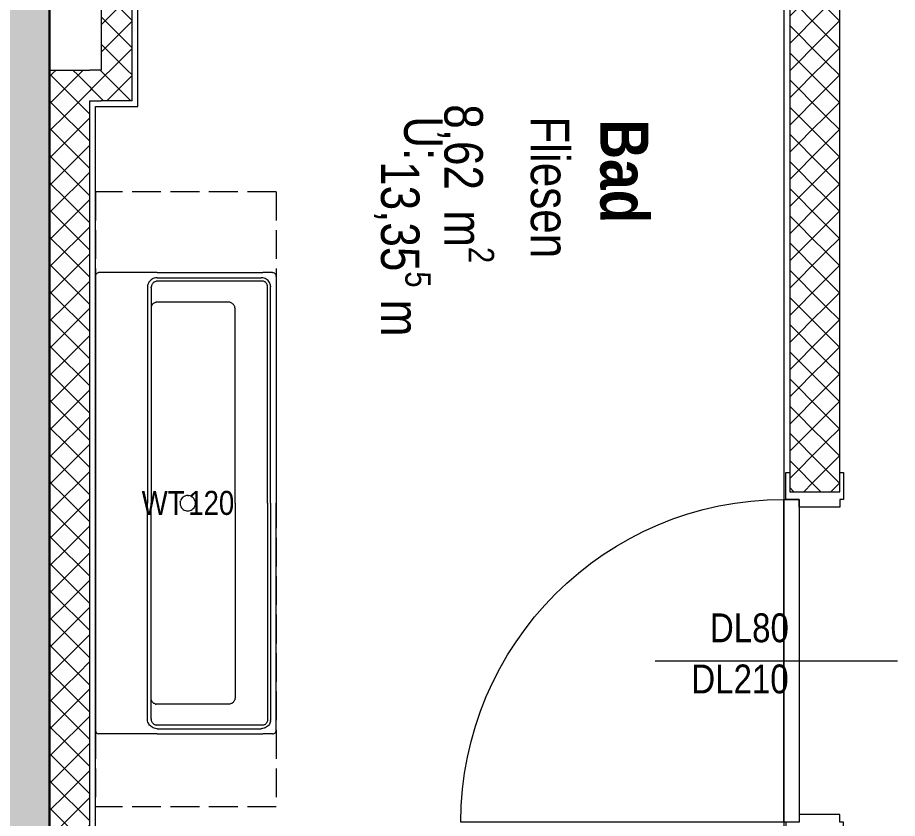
# Model space of a CAD drawing. Header units: metres. Extents: x -16782 to 57285, y -22997 to 18599.
# Drawn here: x 21551 to 23839, y -4266 to -2183 of the extents above; entities that cross this region are included whole.
import ezdxf
from ezdxf.enums import TextEntityAlignment as Align

# ---------------------------------------------------------------- set-up
doc = ezdxf.new("R2010")
doc.units = ezdxf.units.M
doc.header["$MEASUREMENT"] = 0
doc.linetypes.add('Strichlinie eng', pattern=[0.1, 0.075, -0.025])
for name, color, linetype in [('120 Wand Innen tragend', 7, 'Continuous'), ('130 Wand Innen', 7, 'Continuous'), ('510 Moeblierung', 7, 'Continuous'), ('540 Sanitaer Fliesenlinie', 7, 'Continuous'), ('540 Sanitaer Text', 7, 'Continuous'), ('540 Sanitaereinrichtung', 7, 'Continuous'), ('810 Raumstempel', 7, 'Continuous'), ('Neubau_130 Wand Innen', 7, 'Continuous')]:
    doc.layers.add(name, color=color, linetype=linetype)
doc.styles.add('ERSTELLTER_STIL_1', font='ARIALN.TTF')
doc.styles.add('ERSTELLTER_STIL_3', font='ARIALNB.TTF')
pattern_1 = [(315, (0, 0), (0.03535534, 0.03535534), [0.05, 0]), (45, (0, 0), (-0.03535534, 0.03535534), [0.05, 0])]
pattern_2 = [(135, (0, 0), (0.03535534, 0.03535534), [0.05, 0]), (225, (0, 0), (-0.03535534, 0.03535534), [0.05, 0])]

# ---------------------------------------------------------------- blocks, each defined once
blk = doc.blocks.new('Unterschrank Mehrfach-Schublade 24[5]_1', base_point=(18.23, 9.1369))
at = {"layer": '510 Moeblierung', "color": 253, "linetype": 'Strichlinie eng', "lineweight": 9, "true_color": 0x9f9f9f}
for p, q in [((17.76, 9.1369), (17.76, 7.5369)), ((18.23, 9.1369), (17.76, 9.1369)), ((18.23, 9.1369), (18.23, 7.5369)), ((18.23, 7.5369), (17.76, 7.5369))]:
    blk.add_line(p, q, dxfattribs=at)
blk = doc.blocks.new('Bad_022_42_1', base_point=(18.8782, 8.9489))
at = {"layer": '810 Raumstempel', "color": 7, "lineweight": 13, "char_height": 0.1, "attachment_point": 1, "rotation": 270, "style": 'ERSTELLTER_STIL_1'}
for s, insert in [('\\A1;{\\pql;\\pt0,0.05;\\fArial Narrow|b0|i0|c0|p0;\\W1.000000;8,62\\fArial Narrow|b0|i0|c0|p0;\\W1.000000;\\A1{\\H.66x;\\S^  ;}\\fArial Narrow|b0|i0|c0|p0;\\W1.000000; m\\fArial Narrow|b0|i0|c0|p0;\\W1.000000;\\A1{\\H.66x;\\S2^  ;}}', (18.7964, 9.3643)), ('\\A1;{\\pql;\\pt0,0.05;\\fArial Narrow|b0|i0|c0|p0;\\W1.000000;13,35\\fArial Narrow|b0|i0|c0|p0;\\W1.000000;\\A1{\\H.66x;\\S5^  ;}\\fArial Narrow|b0|i0|c0|p0;\\W1.000000; m\\fArial Narrow|b0|i0|c0|p0;\\W1.000000;\\A1{\\H.66x;\\S^  ;}}', (18.6316, 9.2163))]:
    blk.add_mtext(s, dxfattribs=dict(at, insert=insert))
at = {"layer": '810 Raumstempel', "color": 7, "lineweight": 13}
for tag, height, style, p in [('DUMMY_892', 0.1, 'ERSTELLTER_STIL_1', (18.8272, 9.3643)), ('DUMMY_891', 0.1, 'ERSTELLTER_STIL_1', (18.9919, 9.3643)), ('perimeterCode', 0.1, 'ERSTELLTER_STIL_1', (18.6625, 9.333)), ('stFloorCovering', 0.1, 'ERSTELLTER_STIL_1', (18.9919, 9.333)), ('ROOM_NAME', 0.125, 'ERSTELLTER_STIL_3', (19.1978, 9.3251)), ('DUMMY_890', 0.125, 'ERSTELLTER_STIL_3', (19.1978, 9.0909))]:
    blk.add_attdef(tag, text='', height=height, rotation=270, dxfattribs=dict(at, style=style)).set_placement(p, align=Align.TOP_LEFT)
blk = doc.blocks.new('Etikett_12_1', base_point=(17.9949, 8.3266))
at = {"layer": '540 Sanitaer Text', "color": 7, "lineweight": 13, "insert": (18.0012, 8.3587), "char_height": 0.0625, "attachment_point": 1, "style": 'ERSTELLTER_STIL_1'}
blk.add_mtext('\\A1;{\\pql;\\pt0,1;\\fArial Narrow|b0|i0|c0|p0;\\W1.000000;120\\fArial Narrow|b0|i0|c0|p0;\\W1.000000;\\A1{\\H.66x;\\S^  ;}\\fArial Narrow|b0|i0|c0|p0;\\W1.000000;\\fArial Narrow|b0|i0|c0|p0;\\W1.000000;\\A1{\\H.66x;\\S^  ;}\\fArial Narrow|b0|i0|c0|p0;\\W1.000000;\\fArial Narrow|b0|i0|c0|p0;\\W1.000000;\\fArial Narrow|b0|i0|c0|p0;\\W1.000000;\\fArial Narrow|b0|i0|c0|p0;\\W1.000000;\\fArial Narrow|b0|i0|c0|p0;\\W1.000000;\\fArial Narrow|b0|i0|c0|p0;\\W1.000000;\\fArial Narrow|b0|i0|c0|p0;\\W1.000000;\\A1{\\H.66x;\\S^  ;}\\fArial Narrow|b0|i0|c0|p0;\\W1.000000;\\fArial Narrow|b0|i0|c0|p0;\\W1.000000;\\A1{\\H.66x;\\S^  ;}\\fArial Narrow|b0|i0|c0|p0;\\W1.000000;\\fArial Narrow|b0|i0|c0|p0;\\W1.000000;\\fArial Narrow|b0|i0|c0|p0;\\W1.000000;\\fArial Narrow|b0|i0|c0|p0;\\W1.000000;\\fArial Narrow|b0|i0|c0|p0;\\W1.000000;\\fArial Narrow|b0|i0|c0|p0;\\W1.000000;\\fArial Narrow|b0|i0|c0|p0;\\W1.000000;\\A1{\\H.66x;\\S^  ;}\\fArial Narrow|b0|i0|c0|p0;\\W1.000000;\\fArial Narrow|b0|i0|c0|p0;\\W1.000000;\\A1{\\H.66x;\\S^  ;}\\fArial Narrow|b0|i0|c0|p0;\\W1.000000;\\fArial Narrow|b0|i0|c0|p0;\\W1.000000;\\fArial Narrow|b0|i0|c0|p0;\\W1.000000;\\fArial Narrow|b0|i0|c0|p0;\\W1.000000;\\fArial Narrow|b0|i0|c0|p0;\\W1.000000;\\fArial Narrow|b0|i0|c0|p0;\\W1.000000;\\fArial Narrow|b0|i0|c0|p0;\\W1.000000;\\A1{\\H.66x;\\S^  ;}\\fArial Narrow|b0|i0|c0|p0;\\W1.000000;\\fArial Narrow|b0|i0|c0|p0;\\W1.000000;\\A1{\\H.66x;\\S^  ;}\\fArial Narrow|b0|i0|c0|p0;\\W1.000000;\\fArial Narrow|b0|i0|c0|p0;\\W1.000000;\\fArial Narrow|b0|i0|c0|p0;\\W1.000000;\\fArial Narrow|b0|i0|c0|p0;\\W1.000000;\\fArial Narrow|b0|i0|c0|p0;\\W1.000000;\\fArial Narrow|b0|i0|c0|p0;\\W1.000000;\\fArial Narrow|b0|i0|c0|p0;\\W1.000000;\\A1{\\H.66x;\\S^  ;}\\fArial Narrow|b0|i0|c0|p0;\\W1.000000;\\fArial Narrow|b0|i0|c0|p0;\\W1.000000;\\A1{\\H.66x;\\S^  ;}\\fArial Narrow|b0|i0|c0|p0;\\W1.000000;\\fArial Narrow|b0|i0|c0|p0;\\W1.000000;\\fArial Narrow|b0|i0|c0|p0;\\W1.000000;\\fArial Narrow|b0|i0|c0|p0;\\W1.000000;\\fArial Narrow|b0|i0|c0|p0;\\W1.000000;\\fArial Narrow|b0|i0|c0|p0;\\W1.000000;\\fArial Narrow|b0|i0|c0|p0;\\W1.000000;\\A1{\\H.66x;\\S^  ;}\\fArial Narrow|b0|i0|c0|p0;\\W1.000000;}', dxfattribs=at)
at = {"layer": '540 Sanitaer Text', "color": 7, "lineweight": 13, "style": 'ERSTELLTER_STIL_1'}
blk.add_attdef('sDescriptionDimension', text='', height=0.0625, dxfattribs=at).set_placement((17.88, 8.3585), align=Align.TOP_LEFT)
blk = doc.blocks.new('Zargentür 1-Fl 27_24')
at = {"layer": 'Neubau_130 Wand Innen', "color": 7, "linetype": 'Continuous', "lineweight": 13}
for p, q in [((0.42, 0.015), (0.42, 0.855)), ((-0.42, 0.01), (-0.49, 0.01)), ((-0.49, 0.01), (-0.49, 0)), ((-0.49, 0), (-0.44, 0)), ((-0.44, 0), (-0.44, -0.13)), ((-0.44, 0), (-0.44, -0.13)), ((-0.44, 0), (-0.44, -0.13)), ((-0.42, 0.015), (-0.42, -0.025)), ((0.42, 0.015), (-0.42, 0.015)), ((-0.42, -0.025), (-0.42, 0.01)), ((0.42, -0.025), (0.42, 0.015)), ((0.42, -0.025), (0.42, 0.01)), ((0.42, 0.01), (0.49, 0.01)), ((0.49, 0), (0.44, 0)), ((0.44, 0), (0.44, -0.13)), ((0.44, 0), (0.44, -0.13)), ((0.44, 0), (0.44, -0.13)), ((0.49, 0.01), (0.49, 0)), ((-0.4, -0.025), (-0.42, -0.025)), ((-0.42, -0.025), (0.42, -0.025)), ((-0.4, -0.13), (-0.4, -0.025)), ((0.4, -0.13), (0.4, -0.025)), ((0.4, -0.025), (0.42, -0.025)), ((-0.44, -0.13), (-0.49, -0.13)), ((-0.49, -0.13), (-0.49, -0.14)), ((-0.42, -0.14), (-0.42, -0.13)), ((-0.42, -0.13), (-0.4, -0.13)), ((0.42, -0.13), (0.4, -0.13)), ((0.42, -0.14), (0.42, -0.13)), ((0.44, -0.13), (0.49, -0.13)), ((0.49, -0.13), (0.49, -0.14)), ((-0.49, -0.14), (-0.42, -0.14)), ((0.49, -0.14), (0.42, -0.14))]:
    blk.add_line(p, q, dxfattribs=at)
blk.add_arc((0.42, 0.015), 0.84, 90, 180, dxfattribs=at)
blk = doc.blocks.new('T Marker 21_36')
at = {"layer": 'Neubau_130 Wand Innen', "color": 7, "linetype": 'Continuous', "lineweight": 13}
blk.add_line((0, -0.48), (0, 0.15), dxfattribs=at)
at = {"layer": 'Neubau_130 Wand Innen', "color": 7, "lineweight": 13, "style": 'ERSTELLTER_STIL_1'}
for tag, p in [('gs_width_select_pref_50_0', (-0.0029, -0.3146)), ('gs_width_select_pref_50_1', (0.13, -0.3628))]:
    blk.add_attdef(tag, text='', height=0.075, rotation=90, dxfattribs=at).set_placement(p, align=Align.BOTTOM_LEFT)
blk = doc.blocks.new('Wand_162_1', base_point=(19.565, 13.0333))
at = {"layer": '130 Wand Innen', "linetype": 'Continuous', "lineweight": 13, "true_color": 0xa7a7a7}
h = blk.add_hatch(dxfattribs=at)
h.set_pattern_fill('GIPSKARTONWAND_0001', color=253, style=0, pattern_type=2)
h.set_pattern_definition(pattern_1)
h.paths.add_polyline_path([(19.565, 8.3566), (19.695, 8.3566), (19.695, 11.5883), (19.565, 11.5883)])
at = {"layer": '130 Wand Innen', "color": 7, "linetype": 'Continuous', "lineweight": 13}
blk.add_line((19.565, 8.3566), (19.695, 8.3566), dxfattribs=at)
at = {"layer": '130 Wand Innen', "color": 7, "linetype": 'Continuous', "lineweight": 13, "flags": 128}
for points in [[(19.695, 8.3566), (19.695, 11.5883)], [(19.565, 11.3733), (19.565, 8.3566)]]:
    blk.add_lwpolyline(points, dxfattribs=at)
at = {"layer": 'Neubau_130 Wand Innen', "color": 7, "linetype": 'Continuous', "lineweight": 13, "xscale": -1, "rotation": 89.99999999999999}
blk.add_blockref('Zargentür 1-Fl 27_24', (19.565, 7.9166), dxfattribs=at)
at = {"layer": 'Neubau_130 Wand Innen', "color": 7, "lineweight": 13}
ref = blk.add_blockref('T Marker 21_36', (19.695, 7.9166), dxfattribs=dict(at, rotation=270))
ref.add_attrib('gs_width_select_pref_50', 'DL80', dxfattribs={"color": 7, "lineweight": 13, "height": 0.075, "rotation": 360, "style": 'ERSTELLTER_STIL_1'}).set_placement((19.3575, 7.9425), align=Align.BOTTOM_LEFT)
ref.add_attrib('gs_width_select_pref_50_1', 'DL210', dxfattribs={"color": 7, "lineweight": 13, "height": 0.075, "rotation": 360, "style": 'ERSTELLTER_STIL_1'}).set_placement((19.3092, 7.8095), align=Align.BOTTOM_LEFT)
blk = doc.blocks.new('Wand_188_1', base_point=(17.54, 13.0333))
at = {"layer": '120 Wand Innen tragend', "linetype": 'Continuous', "lineweight": 0, "true_color": 0x000000}
h = blk.add_hatch(dxfattribs=at)
h.set_pattern_fill('BETON__BEWEHRT_SN46_0001', color=18, style=0, pattern_type=2)
h.set_pattern_definition([(45, (0, 0), (-0.04596194, 0.04596194), [0.0195, -0.013]), (45, (-0.02298, 0.02298), (-0.04596194, 0.04596194), [0.065, 0])])
h.paths.add_polyline_path([(17.44, 12.8333), (17.44, 5.05), (17.64, 5.05), (17.64, 12.8333)])
at = {"layer": '120 Wand Innen tragend', "color": 7, "linetype": 'Continuous', "lineweight": 30, "flags": 128}
blk.add_lwpolyline([(17.64, 5.05), (17.64, 12.8333)], dxfattribs=at)
blk = doc.blocks.new('Wand_205_1', base_point=(17.775, 11.3733))
at = {"layer": 'Neubau_130 Wand Innen', "linetype": 'Continuous', "lineweight": 13, "true_color": 0xa7a7a7}
h = blk.add_hatch(dxfattribs=at)
h.set_pattern_fill('GIPSKARTONWAND_0001', color=253, style=0, pattern_type=2)
h.set_pattern_definition(pattern_2)
h.paths.add_polyline_path([(17.855, 11.3733), (17.775, 11.3733), (17.775, 9.4533), (17.855, 9.4533)])
h = blk.add_hatch(dxfattribs=at)
h.set_pattern_fill('GIPSKARTONWAND_0001', color=253, style=0, pattern_type=2)
h.set_pattern_definition(pattern_2)
h.paths.add_polyline_path([(17.775, 9.4533), (17.775, 9.3733), (17.855, 9.3733)])
h = blk.add_hatch(dxfattribs=at)
h.set_pattern_fill('GIPSKARTONWAND_0001', color=253, style=0, pattern_type=2)
h.set_pattern_definition(pattern_2)
h.paths.add_polyline_path([(17.855, 9.4533), (17.775, 9.4533), (17.855, 9.3733)])
at = {"layer": 'Neubau_130 Wand Innen', "color": 7, "linetype": 'Continuous', "lineweight": 13, "flags": 128}
for points in [[(17.775, 11.3733), (17.775, 9.4533)], [(17.855, 9.3733), (17.855, 11.3733)], [(17.855, 9.3733), (17.775, 9.3733)]]:
    blk.add_lwpolyline(points, dxfattribs=at)
blk = doc.blocks.new('Wand_234_1', base_point=(17.64, 9.3733))
at = {"layer": '130 Wand Innen', "linetype": 'Continuous', "lineweight": 13, "true_color": 0xa7a7a7}
h = blk.add_hatch(dxfattribs=at)
h.set_pattern_fill('GIPSKARTONWAND_0001', color=253, style=0, pattern_type=2)
h.set_pattern_definition(pattern_1)
h.paths.add_polyline_path([(17.745, 9.4533), (17.64, 9.4533), (17.745, 9.3733)])
h = blk.add_hatch(dxfattribs=at)
h.set_pattern_fill('GIPSKARTONWAND_0001', color=253, style=0, pattern_type=2)
h.set_pattern_definition(pattern_1)
h.paths.add_polyline_path([(17.745, 9.3733), (17.64, 9.4533), (17.64, 9.3733)])
h = blk.add_hatch(dxfattribs=at)
h.set_pattern_fill('GIPSKARTONWAND_0001', color=253, style=0, pattern_type=2)
h.set_pattern_definition(pattern_1)
h.paths.add_polyline_path([(17.745, 6.4116), (17.745, 9.3733), (17.64, 9.3733), (17.64, 6.4116)])
h = blk.add_hatch(dxfattribs=at)
h.set_pattern_fill('GIPSKARTONWAND_0001', color=253, style=0, pattern_type=2)
h.set_pattern_definition(pattern_1)
h.paths.add_polyline_path([(17.64, 6.4116), (17.64, 6.3066), (17.745, 6.4116)])
at = {"layer": '130 Wand Innen', "color": 7, "linetype": 'Continuous', "lineweight": 13, "flags": 128}
for points in [[(17.64, 9.4533), (17.745, 9.4533)], [(17.64, 9.4533), (17.64, 6.3066)], [(17.745, 6.4116), (17.745, 9.3733)], [(17.705, 6.3066), (17.745, 6.3066)]]:
    blk.add_lwpolyline(points, dxfattribs=at)
blk = doc.blocks.new('Wand_259_1', base_point=(17.775, 9.3733))
at = {"layer": 'Neubau_130 Wand Innen', "linetype": 'Continuous', "lineweight": 13, "true_color": 0xa7a7a7}
h = blk.add_hatch(dxfattribs=at)
h.set_pattern_fill('GIPSKARTONWAND_0001', color=253, style=0, pattern_type=2)
h.set_pattern_definition([(225, (0, 0), (-0.03535534, 0.03535534), [0.05, 0]), (315, (0, 0), (0.03535534, 0.03535534), [0.05, 0])])
h.paths.add_polyline_path([(17.745, 9.3733), (17.775, 9.3733), (17.775, 9.4533), (17.745, 9.4533)])
at = {"layer": 'Neubau_130 Wand Innen', "color": 7, "linetype": 'Continuous', "lineweight": 13, "flags": 128}
for points in [[(17.775, 9.4533), (17.745, 9.4533)], [(17.745, 9.3733), (17.775, 9.3733)]]:
    blk.add_lwpolyline(points, dxfattribs=at)
blk = doc.blocks.new('Villeroy_Boch-Memento_Washbasin-3D_2')
at = {"layer": '540 Sanitaereinrichtung', "color": 7, "linetype": 'Continuous', "lineweight": 13}
for p, q in [((-0.0004, 1.1889), (-0.0002, 1.1912)), ((-0.0002, 1.1912), (0.0006, 1.1933)), ((0.0006, 1.1933), (0.0018, 1.1952)), ((0.0018, 1.1952), (0.0033, 1.1968)), ((0.0033, 1.1968), (0.0052, 1.1979)), ((0.0052, 1.1979), (0.0074, 1.1987)), ((0.0096, 1.1989), (0.0074, 1.1987)), ((0.1596, 1.1989), (0.0096, 1.1989)), ((0.1596, 1.1989), (0.4346, 1.1989)), ((0.4596, 1.1989), (0.4346, 1.1989)), ((0.4596, 1.1989), (0.4618, 1.1987)), ((0.4618, 1.1987), (0.4639, 1.1979)), ((0.4639, 1.1979), (0.4658, 1.1968)), ((0.4658, 1.1968), (0.4674, 1.1952)), ((0.4674, 1.1952), (0.4686, 1.1933)), ((0.4686, 1.1933), (0.4693, 1.1912)), ((0.4696, 1.1889), (0.4693, 1.1912)), ((-0.0004, 1.1889), (-0.0004, 0.5989)), ((-0.0003, 0.5989), (-0.0004, 1.1889)), ((0.1361, 1.1682), (0.1352, 1.1653)), ((0.1372, 1.1709), (0.1361, 1.1682)), ((0.1386, 1.1735), (0.1372, 1.1709)), ((0.1403, 1.1759), (0.1386, 1.1735)), ((0.1423, 1.1781), (0.1403, 1.1759)), ((0.1445, 1.1801), (0.1423, 1.1781)), ((0.147, 1.1818), (0.1445, 1.1801)), ((0.1461, 1.1667), (0.1454, 1.1649)), ((0.1469, 1.1684), (0.1461, 1.1667)), ((0.1478, 1.1699), (0.1469, 1.1684)), ((0.1497, 1.1832), (0.147, 1.1818)), ((0.149, 1.1714), (0.1478, 1.1699)), ((0.1503, 1.1727), (0.149, 1.1714)), ((0.1525, 1.1843), (0.1497, 1.1832)), ((0.1514, 1.1736), (0.1503, 1.1727)), ((0.1526, 1.1743), (0.1514, 1.1736)), ((0.156, 1.1851), (0.1525, 1.1843)), ((0.1539, 1.175), (0.1526, 1.1743)), ((0.1552, 1.1755), (0.1539, 1.175)), ((0.1552, 1.1755), (0.1573, 1.1761)), ((0.1595, 1.1853), (0.156, 1.1851)), ((0.1596, 1.1763), (0.1573, 1.1761)), ((0.1596, 1.1853), (0.1595, 1.1853)), ((0.1596, 1.1853), (0.4306, 1.1853)), ((0.4306, 1.1763), (0.1596, 1.1763)), ((0.4326, 1.1853), (0.4306, 1.1853)), ((0.4333, 1.1764), (0.4306, 1.1763)), ((0.4346, 1.185), (0.4326, 1.1853)), ((0.4343, 1.1764), (0.4333, 1.1764)), ((0.4361, 1.1761), (0.4343, 1.1764)), ((0.4379, 1.1843), (0.4346, 1.185)), ((0.4378, 1.1757), (0.4361, 1.1761)), ((0.4392, 1.1751), (0.4378, 1.1757)), ((0.4411, 1.1831), (0.4379, 1.1843)), ((0.4405, 1.1744), (0.4392, 1.1751)), ((0.4417, 1.1736), (0.4405, 1.1744)), ((0.4438, 1.1817), (0.4411, 1.1831)), ((0.4428, 1.1727), (0.4417, 1.1736)), ((0.4438, 1.1716), (0.4428, 1.1727)), ((0.4462, 1.1801), (0.4438, 1.1817)), ((0.4446, 1.1705), (0.4438, 1.1716)), ((0.4454, 1.1692), (0.4446, 1.1705)), ((0.4459, 1.1679), (0.4454, 1.1692)), ((0.4463, 1.1665), (0.4459, 1.1679)), ((0.4484, 1.1781), (0.4462, 1.1801)), ((0.4502, 1.1759), (0.4484, 1.1781)), ((0.4518, 1.1734), (0.4502, 1.1759)), ((0.4531, 1.1708), (0.4518, 1.1734)), ((0.4539, 1.1686), (0.4531, 1.1708)), ((0.4544, 1.1663), (0.4539, 1.1686)), ((0.4696, 1.1889), (0.4696, 1.1639)), ((0.1347, 1.1623), (0.1346, 1.1593)), ((0.1346, 1.1593), (0.1346, 0.5989)), ((0.1352, 1.1653), (0.1347, 1.1623)), ((0.1446, 1.1593), (0.1447, 1.1612)), ((0.1446, 1.1593), (0.1446, 0.5989)), ((0.145, 1.1631), (0.1447, 1.1612)), ((0.1454, 1.1649), (0.145, 1.1631)), ((0.4466, 1.165), (0.4463, 1.1665)), ((0.4467, 1.1633), (0.4466, 1.165)), ((0.4466, 1.1619), (0.4467, 1.1633)), ((0.4466, 0.5989), (0.4466, 1.1619)), ((0.4547, 1.1639), (0.4544, 1.1663)), ((0.4547, 1.1639), (0.4548, 1.1619)), ((0.4548, 0.5989), (0.4548, 1.1619)), ((0.4696, 1.1639), (0.4696, 0.5989)), ((0.156, 1.1212), (0.1544, 1.1208)), ((0.156, 1.1212), (0.1578, 1.1215)), ((0.1596, 1.1216), (0.1578, 1.1215)), ((0.3486, 1.1216), (0.1596, 1.1216)), ((0.3505, 1.1211), (0.3486, 1.1216)), ((0.3524, 1.1203), (0.3505, 1.1211)), ((0.1447, 1.1098), (0.1446, 1.1086)), ((0.1449, 1.1111), (0.1447, 1.1098)), ((0.1452, 1.1123), (0.1449, 1.1111)), ((0.1458, 1.1135), (0.1452, 1.1123)), ((0.1466, 1.115), (0.1458, 1.1135)), ((0.1476, 1.1163), (0.1466, 1.115)), ((0.1488, 1.1175), (0.1476, 1.1163)), ((0.1501, 1.1186), (0.1488, 1.1175)), ((0.1515, 1.1195), (0.1501, 1.1186)), ((0.1529, 1.1202), (0.1515, 1.1195)), ((0.1544, 1.1208), (0.1529, 1.1202)), ((0.3537, 1.1196), (0.3524, 1.1203)), ((0.3549, 1.1188), (0.3537, 1.1196)), ((0.3561, 1.1179), (0.3549, 1.1188)), ((0.3572, 1.1168), (0.3561, 1.1179)), ((0.3583, 1.1156), (0.3572, 1.1168)), ((0.3593, 1.1143), (0.3583, 1.1156)), ((0.3602, 1.1129), (0.3593, 1.1143)), ((0.3609, 1.1115), (0.3602, 1.1129)), ((0.3615, 1.1102), (0.3609, 1.1115)), ((0.362, 1.1088), (0.3615, 1.1102)), ((0.3623, 1.1074), (0.362, 1.1088)), ((0.3625, 1.1061), (0.3623, 1.1074)), ((0.3626, 1.1059), (0.3625, 1.1061)), ((0.3626, 0.5989), (0.3626, 1.1059)), ((0.2334, 0.618), (0.2305, 0.6168)), ((0.2365, 0.6187), (0.2334, 0.618)), ((0.2396, 0.6189), (0.2365, 0.6187)), ((0.2396, 0.6189), (0.2427, 0.6187)), ((0.2458, 0.618), (0.2427, 0.6187)), ((0.2487, 0.6168), (0.2458, 0.618)), ((-0.0004, 0.0089), (-0.0004, 0.5989)), ((-0.0003, 0.5989), (-0.0004, 0.0089)), ((0.1346, 0.0385), (0.1346, 0.5989)), ((0.1446, 0.0385), (0.1446, 0.5989)), ((0.2198, 0.6021), (0.2196, 0.5989)), ((0.2196, 0.5989), (0.2198, 0.5958)), ((0.2198, 0.6021), (0.2206, 0.6051)), ((0.2198, 0.5958), (0.2206, 0.5928)), ((0.2218, 0.608), (0.2206, 0.6051)), ((0.2234, 0.6107), (0.2218, 0.608)), ((0.2254, 0.6131), (0.2234, 0.6107)), ((0.2278, 0.6151), (0.2254, 0.6131)), ((0.2305, 0.6168), (0.2278, 0.6151)), ((0.2513, 0.6151), (0.2487, 0.6168)), ((0.2537, 0.6131), (0.2513, 0.6151)), ((0.2558, 0.6107), (0.2537, 0.6131)), ((0.2574, 0.608), (0.2558, 0.6107)), ((0.2586, 0.6051), (0.2574, 0.608)), ((0.2593, 0.6021), (0.2586, 0.6051)), ((0.2586, 0.5928), (0.2593, 0.5958)), ((0.2596, 0.5989), (0.2593, 0.6021)), ((0.2593, 0.5958), (0.2596, 0.5989)), ((0.3626, 0.5989), (0.3626, 0.0919)), ((0.4466, 0.5989), (0.4466, 0.0359)), ((0.4548, 0.5989), (0.4548, 0.0359)), ((0.4696, 0.0339), (0.4696, 0.5989)), ((0.2206, 0.5928), (0.2218, 0.5899)), ((0.2218, 0.5899), (0.2234, 0.5872)), ((0.2234, 0.5872), (0.2254, 0.5848)), ((0.2254, 0.5848), (0.2278, 0.5828)), ((0.2278, 0.5828), (0.2305, 0.5811)), ((0.2305, 0.5811), (0.2334, 0.5799)), ((0.2334, 0.5799), (0.2365, 0.5792)), ((0.2365, 0.5792), (0.2396, 0.5789)), ((0.2396, 0.5789), (0.2427, 0.5792)), ((0.2427, 0.5792), (0.2458, 0.5799)), ((0.2458, 0.5799), (0.2487, 0.5811)), ((0.2487, 0.5811), (0.2513, 0.5828)), ((0.2513, 0.5828), (0.2537, 0.5848)), ((0.2537, 0.5848), (0.2558, 0.5872)), ((0.2558, 0.5872), (0.2574, 0.5899)), ((0.2574, 0.5899), (0.2586, 0.5928)), ((0.3625, 0.0918), (0.3623, 0.0904)), ((0.3626, 0.0919), (0.3625, 0.0918)), ((0.1447, 0.088), (0.1446, 0.0893)), ((0.1449, 0.0868), (0.1447, 0.088)), ((0.1452, 0.0855), (0.1449, 0.0868)), ((0.1458, 0.0843), (0.1452, 0.0855)), ((0.1466, 0.0829), (0.1458, 0.0843)), ((0.1476, 0.0816), (0.1466, 0.0829)), ((0.1488, 0.0803), (0.1476, 0.0816)), ((0.1501, 0.0792), (0.1488, 0.0803)), ((0.1515, 0.0784), (0.1501, 0.0792)), ((0.1529, 0.0776), (0.1515, 0.0784)), ((0.1544, 0.0771), (0.1529, 0.0776)), ((0.156, 0.0766), (0.1544, 0.0771)), ((0.156, 0.0766), (0.1578, 0.0764)), ((0.1596, 0.0763), (0.1578, 0.0764)), ((0.3486, 0.0763), (0.1596, 0.0763)), ((0.3505, 0.0768), (0.3486, 0.0763)), ((0.3524, 0.0776), (0.3505, 0.0768)), ((0.3537, 0.0783), (0.3524, 0.0776)), ((0.3549, 0.0791), (0.3537, 0.0783)), ((0.3561, 0.08), (0.3549, 0.0791)), ((0.3572, 0.081), (0.3561, 0.08)), ((0.3583, 0.0822), (0.3572, 0.081)), ((0.3593, 0.0835), (0.3583, 0.0822)), ((0.3602, 0.0849), (0.3593, 0.0835)), ((0.3609, 0.0864), (0.3602, 0.0849)), ((0.3615, 0.0877), (0.3609, 0.0864)), ((0.362, 0.0891), (0.3615, 0.0877)), ((0.3623, 0.0904), (0.362, 0.0891)), ((0.1347, 0.0355), (0.1346, 0.0385)), ((0.1352, 0.0326), (0.1347, 0.0355)), ((0.1361, 0.0297), (0.1352, 0.0326)), ((0.1372, 0.0269), (0.1361, 0.0297)), ((0.1386, 0.0243), (0.1372, 0.0269)), ((0.1403, 0.0219), (0.1386, 0.0243)), ((0.1446, 0.0385), (0.1447, 0.0367)), ((0.145, 0.0348), (0.1447, 0.0367)), ((0.1454, 0.0329), (0.145, 0.0348)), ((0.1461, 0.0312), (0.1454, 0.0329)), ((0.1469, 0.0295), (0.1461, 0.0312)), ((0.1478, 0.0279), (0.1469, 0.0295)), ((0.149, 0.0265), (0.1478, 0.0279)), ((0.1503, 0.0252), (0.149, 0.0265)), ((0.1514, 0.0243), (0.1503, 0.0252)), ((0.1526, 0.0235), (0.1514, 0.0243)), ((0.1539, 0.0229), (0.1526, 0.0235)), ((0.4405, 0.0234), (0.4392, 0.0227)), ((0.4417, 0.0242), (0.4405, 0.0234)), ((0.4428, 0.0252), (0.4417, 0.0242)), ((0.4438, 0.0262), (0.4428, 0.0252)), ((0.4446, 0.0274), (0.4438, 0.0262)), ((0.4454, 0.0286), (0.4446, 0.0274)), ((0.4459, 0.03), (0.4454, 0.0286)), ((0.4463, 0.0314), (0.4459, 0.03)), ((0.4466, 0.0329), (0.4463, 0.0314)), ((0.4466, 0.0359), (0.4467, 0.0346)), ((0.4467, 0.0346), (0.4466, 0.0329)), ((0.4518, 0.0244), (0.4502, 0.022)), ((0.4531, 0.0271), (0.4518, 0.0244)), ((0.4539, 0.0293), (0.4531, 0.0271)), ((0.4544, 0.0316), (0.4539, 0.0293)), ((0.4547, 0.0339), (0.4544, 0.0316)), ((0.4547, 0.0339), (0.4548, 0.0359)), ((0.4696, 0.0089), (0.4696, 0.0339)), ((-0.0004, 0.0089), (-0.0002, 0.0067)), ((-0.0002, 0.0067), (0.0006, 0.0046)), ((0.0006, 0.0046), (0.0018, 0.0027)), ((0.0018, 0.0027), (0.0033, 0.0011)), ((0.0033, 0.0011), (0.0052, -0.0001)), ((0.1423, 0.0198), (0.1403, 0.0219)), ((0.1445, 0.0178), (0.1423, 0.0198)), ((0.147, 0.0161), (0.1445, 0.0178)), ((0.1497, 0.0147), (0.147, 0.0161)), ((0.1525, 0.0136), (0.1497, 0.0147)), ((0.156, 0.0128), (0.1525, 0.0136)), ((0.1552, 0.0223), (0.1539, 0.0229)), ((0.1552, 0.0223), (0.1573, 0.0218)), ((0.1595, 0.0125), (0.156, 0.0128)), ((0.1596, 0.0216), (0.1573, 0.0218)), ((0.1596, 0.0125), (0.1595, 0.0125)), ((0.4306, 0.0216), (0.1596, 0.0216)), ((0.1596, 0.0125), (0.4306, 0.0125)), ((0.4333, 0.0215), (0.4306, 0.0216)), ((0.4326, 0.0126), (0.4306, 0.0125)), ((0.4346, 0.0128), (0.4326, 0.0126)), ((0.4343, 0.0215), (0.4333, 0.0215)), ((0.4361, 0.0218), (0.4343, 0.0215)), ((0.4379, 0.0136), (0.4346, 0.0128)), ((0.4378, 0.0222), (0.4361, 0.0218)), ((0.4392, 0.0227), (0.4378, 0.0222)), ((0.4411, 0.0147), (0.4379, 0.0136)), ((0.4438, 0.0161), (0.4411, 0.0147)), ((0.4462, 0.0178), (0.4438, 0.0161)), ((0.4484, 0.0198), (0.4462, 0.0178)), ((0.4502, 0.022), (0.4484, 0.0198)), ((0.4639, -0.0001), (0.4658, 0.0011)), ((0.4658, 0.0011), (0.4674, 0.0027)), ((0.4674, 0.0027), (0.4686, 0.0046)), ((0.4686, 0.0046), (0.4693, 0.0067)), ((0.4696, 0.0089), (0.4693, 0.0067)), ((0.0052, -0.0001), (0.0074, -0.0008)), ((0.0096, -0.0011), (0.0074, -0.0008)), ((0.1596, -0.0011), (0.0096, -0.0011)), ((0.1596, -0.0011), (0.4346, -0.0011)), ((0.4596, -0.0011), (0.4346, -0.0011)), ((0.4596, -0.0011), (0.4618, -0.0008)), ((0.4618, -0.0008), (0.4639, -0.0001))]:
    blk.add_line(p, q, dxfattribs=at)

msp = doc.modelspace()

# ---------------------------------------------------------------- linework, layer by layer
at = {"layer": '540 Sanitaer Fliesenlinie', "color": 182, "linetype": 'Continuous', "lineweight": 5, "true_color": 0x4b06db}
msp.add_lwpolyline([(23543.612, -414.835), (23543.612, -5346.54), (21753.612, -5346.54), (21753.612, -2414.835), (21863.612, -2414.835), (21863.612, -1314.835), (21863.612, -414.835)], close=True, dxfattribs=at)

# ---------------------------------------------------------------- block references
at = {"layer": '120 Wand Innen tragend', "color": 7, "lineweight": 30, "xscale": 1000, "yscale": 1000, "zscale": 1000}
msp.add_blockref('Wand_188_1', (21533.612, 1260.161), dxfattribs=at)
at = {"layer": '130 Wand Innen', "color": 7, "lineweight": 30, "xscale": 1000, "yscale": 1000, "zscale": 1000}
for name, p in [('Wand_162_1', (23558.612, 1260.161)), ('Wand_234_1', (21633.612, -2399.835))]:
    msp.add_blockref(name, p, dxfattribs=at)
at = {"layer": '510 Moeblierung', "color": 253, "linetype": 'Strichlinie eng', "lineweight": 9, "true_color": 0x9f9f9f, "xscale": 1000, "yscale": 1000, "zscale": 1000}
msp.add_blockref('Unterschrank Mehrfach-Schublade 24[5]_1', (22223.612, -2636.247), dxfattribs=at)
at = {"layer": '540 Sanitaer Text', "color": 7, "linetype": 'Continuous', "lineweight": 13, "xscale": 1000, "yscale": 1000, "zscale": 1000}
msp.add_blockref('Etikett_12_1', (21988.516, -3446.543), dxfattribs=at).add_auto_attribs({'sDescriptionDimension': 'WT'})
at = {"layer": '540 Sanitaereinrichtung', "color": 7, "linetype": 'Continuous', "lineweight": 13, "xscale": 1000, "yscale": 1000, "zscale": 1000, "rotation": 1.99567431105e-05}
msp.add_blockref('Villeroy_Boch-Memento_Washbasin-3D_2', (21753.934, -4045.476), dxfattribs=at)
at = {"layer": '810 Raumstempel', "color": 7, "linetype": 'Continuous', "lineweight": 13, "xscale": 1000, "yscale": 1000, "zscale": 1000}
msp.add_blockref('Bad_022_42_1', (22871.783, -2824.206), dxfattribs=at).add_auto_attribs({'ROOM_NAME': 'Bad', 'stFloorCovering': 'Fliesen', 'perimeterCode': 'U: '})
at = {"layer": 'Neubau_130 Wand Innen', "color": 7, "lineweight": 30, "xscale": 1000, "yscale": 1000, "zscale": 1000}
for name, p in [('Wand_205_1', (21768.612, -399.835)), ('Wand_259_1', (21768.612, -2399.835))]:
    msp.add_blockref(name, p, dxfattribs=at)

doc.saveas('drawing.dxf')
